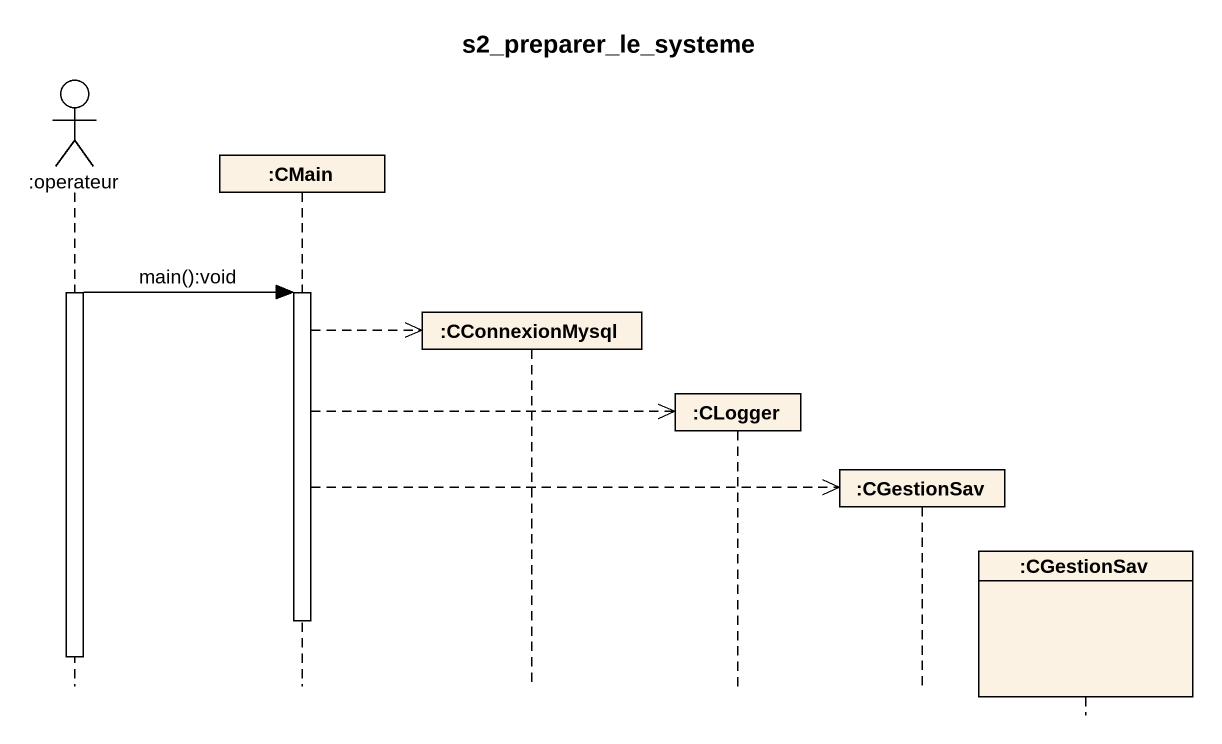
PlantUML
@startuml
title s2_preparer_le_systeme
hide footbox
actor ":operateur" as operateur
participant ":CMain" as CMain
participant ":CConnexionMysql" as CConnexionMysql
participant ":CLogger" as CLogger
participant ":CGestionSav" as CGestionSav
participant ":CGestionSav" as CGestionSav_2

activate operateur
operateur -> CMain : main():void
activate CMain
CMain -->> CConnexionMysql **
CMain -->> CLogger **
CMain -->> CGestionSav **
deactivate CMain
deactivate operateur
@enduml
